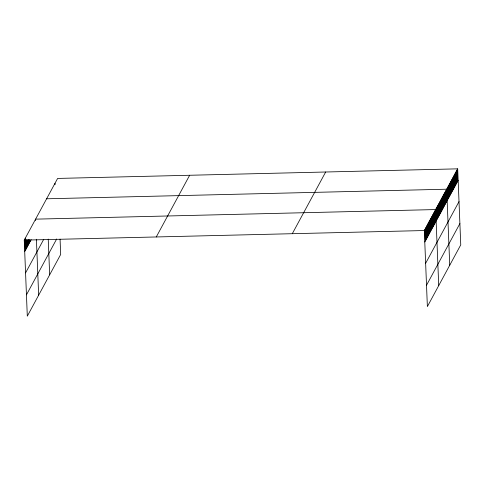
<?xml version="1.0" encoding="UTF-8"?>
<svg xmlns="http://www.w3.org/2000/svg" width="485" height="485" viewBox="0 0 485 485"><rect width="100%" height="100%" fill="white"/><g stroke="black" fill="none" stroke-linecap="round" stroke-linejoin="round"><path stroke-width="0.73" d="M60.067 239.147L60.68 254.461L27.305 316.159L24.25 240.123L57.624 178.431L457.695 168.841L460.75 244.876L427.376 306.568L424.32 230.539L457.695 168.841M24.711 251.576L31.192 239.59M25.566 272.891L43.735 239.311M26.451 294.844L56.678 238.972M156.273 236.959L189.647 175.267M292.297 233.703L325.671 172.005M424.781 241.991L458.155 180.299M425.636 263.3L459.01 201.608M426.515 285.259L459.895 223.567M46.615 198.789L446.685 189.205L449.734 265.234M24.25 240.123L424.32 230.539M457.173 169.811L457.634 181.269M456.646 170.781L457.106 182.233M456.124 171.751L456.585 183.203M455.597 172.721L456.058 184.173M455.075 173.691L455.536 185.143M454.548 174.661L455.009 186.113M454.027 175.631L454.487 187.083M453.499 176.601L453.96 188.053M452.978 177.571L453.439 189.023M452.45 178.541L452.911 189.993M451.929 179.505L452.39 190.963M451.402 180.475L451.862 191.933M450.88 181.445L451.335 192.897M450.353 182.415L450.814 193.867M449.831 183.385L450.286 194.837M449.304 184.355L449.765 195.807M448.783 185.325L449.237 196.777M448.255 186.295L448.716 197.747M447.734 187.265L448.188 198.717M447.206 188.235L447.667 199.687M446.158 190.175L446.618 201.627M445.63 191.138L446.091 202.597M445.109 192.108L445.57 203.567M444.581 193.078L445.042 204.531M444.06 194.048L444.521 205.501M443.532 195.018L443.993 206.471M443.011 195.988L443.472 207.441M442.484 196.958L442.944 208.411M441.962 197.928L442.423 209.381M441.435 198.898L441.896 210.351M440.913 199.868L441.374 211.321M440.386 200.838L440.847 212.291M439.865 201.802L440.325 213.261M439.337 202.772L439.798 214.231M438.816 203.742L439.277 215.194M438.288 204.712L438.749 216.164M437.767 205.682L438.228 217.135M437.24 206.652L437.7 218.104M436.718 207.622L437.179 219.075M436.191 208.592L436.652 220.044M438.719 285.592L435.669 209.562L35.599 219.147L35.654 220.578M435.13 210.563L435.585 222.015M434.584 211.557L435.045 223.009M434.045 212.557L434.505 224.009M433.505 213.558L433.966 225.01M432.966 214.558L433.426 226.01M432.426 215.552L432.887 227.01M431.886 216.552L432.347 228.005M431.347 217.553L431.808 229.005M430.807 218.553L431.262 230.005M430.262 219.547L430.722 231.005M429.722 220.548L430.183 232M429.183 221.548L429.643 233M428.643 222.548L429.104 234M428.103 223.543L428.564 235.001M427.564 224.543L428.025 235.995M427.024 225.543L427.479 236.995M426.479 226.543L426.939 237.996M425.939 227.538L426.4 238.996M425.4 228.538L425.86 239.99M424.86 229.538L425.321 240.99M55.005 183.281L55.06 184.712M48.233 239.099L49.664 274.819M36.405 239.263L38.654 295.183M30.058 240.16L30.112 241.591M29.458 239.723L29.573 242.591M28.888 240.008L29.033 243.585M28.294 239.578L28.494 244.585M27.724 239.857L27.954 245.586M27.154 240.142L27.415 246.586M26.554 239.711L26.869 247.58M25.984 239.99L26.329 248.581M25.329 238.129L25.79 249.581M24.79 239.123L25.25 250.581"/></g></svg>
